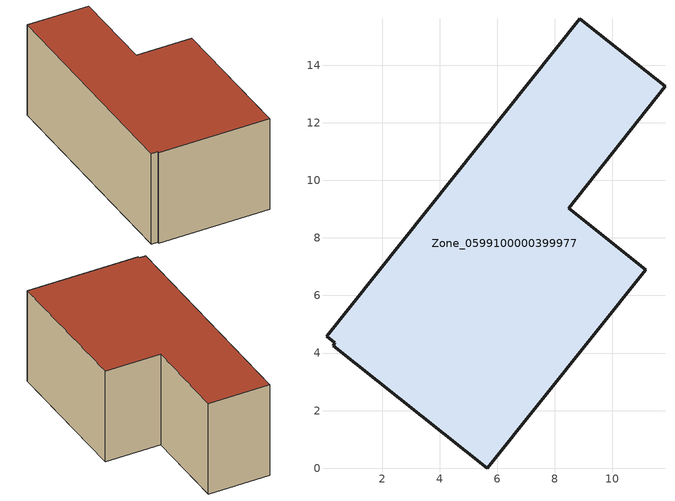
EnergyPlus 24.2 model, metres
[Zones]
Zone_0599100000399977
 floor ground (C_G): 0.07,4.59 8.88,15.61 11.83,13.27 8.48,9.03 11.15,6.9 5.65,0 0.3,4.26 0.36,4.35 z0.94
 wall outside (C_F): 0.3,4.26 5.65,0 11.15,6.9 8.48,9.03 11.83,13.27 8.88,15.61 0.07,4.59 0.36,4.35 0.3,4.26 z0.94:6.87
 roof outside (C_R): 0.07,4.59 0.36,4.35 0.3,4.26 5.65,0 11.15,6.9 8.48,9.03 11.83,13.27 8.88,15.61 z6.87
[BUILDING]
Pand.0599100000399977: North Axis=0; Terrain=City; Loads Convergence Tolerance Value=0.04; Temperature Convergence Tolerance Value=0.4; Solar Distribution=FullExterior; Maximum Number of Warmup Days=25; Minimum Number of Warmup Days=1
[Site:Location]
Rotterdam.The.Hague.AP_ZH_NLD Design_Conditions: Latitude=51.96; Longitude=4.45; Time Zone=1; Elevation=-4.5
[SITE:GROUNDTEMPERATURE:BUILDINGSURFACE]
18, 18, 18, 18, 18, 18, 18, 18, 18, 18, 18, 18
[MATERIAL] Thermal Absorptance=0.9; Solar Absorptance=0.7; Visible Absorptance=0.7
Name | Roughness | Thickness | Conductivity | Density | Specific Heat
G.TC.1992-2005 | MediumSmooth | 0.15 | 0.06 | 540 | 1210
F.TC.1992-2005 | Rough | 0.3 | 0.12 | 1920 | 840
R.TC.1992-2005 | MediumRough | 0.2 | 0.08 | 1500 | 1000
[CONSTRUCTION]
C_G: G.TC.1992-2005
C_F: F.TC.1992-2005
C_R: R.TC.1992-2005
[ZONE]
Zone_0599100000399977: Type=1; Multiplier=1; Ceiling Height=Autocalculate; Volume=Autocalculate; Floor Area=autocalculate; Part of Total Floor Area=Yes
[ZONEINFILTRATION:DESIGNFLOWRATE]
Infil_Zone_0599100000399977: Zone or ZoneList or Space or SpaceList=Zone_0599100000399977; Schedule=AlwaysOn; Design Flow Rate Calculation Method=Flow/Area; Flow Rate per Floor Area=0.0015; Constant Term Coefficient=1; Temperature Term Coefficient=0; Velocity Term Coefficient=0; Velocity Squared Term Coefficient=0
[HVACTEMPLATE:ZONE:IDEALLOADSAIRSYSTEM]
Zone_0599100000399977: Maximum Heating Supply Air Temperature=50; Minimum Cooling Supply Air Temperature=13; Maximum Heating Supply Air Humidity Ratio=0.0156; Minimum Cooling Supply Air Humidity Ratio=0.0077; Heating Limit=NoLimit; Cooling Limit=NoLimit; Dehumidification Control Type=ConstantSensibleHeatRatio; Cooling Sensible Heat Ratio=0.7; Dehumidification Setpoint=60; Humidification Control Type=None; Humidification Setpoint=30; Outdoor Air Method=None; Outdoor Air Flow Rate per Person=0.00944; Outdoor Air Flow Rate per Zone Floor Area=0; Outdoor Air Flow Rate per Zone=0; Demand Controlled Ventilation Type=None; Outdoor Air Economizer Type=NoEconomizer; Heat Recovery Type=None; Sensible Heat Recovery Effectiveness=0.7; Latent Heat Recovery Effectiveness=0.65
[ZONECONTROL:THERMOSTAT]
ThermostatControl_Zone_0599100000399977: Zone or ZoneList=Zone_0599100000399977; Control Type Schedule=DualSetpointControlType; Control 1=Thermostat_Zone_0599100000399977; Temperature Difference Between Cutout And Setpoint=0
[THERMOSTATSETPOINT:DUALSETPOINT]
Thermostat_Zone_0599100000399977: Heating Setpoint Temperature Schedule=HeatingSetpoint_Zone_0599100000399977; Cooling Setpoint Temperature Schedule=CoolingSetpoint_Zone_0599100000399977
[SCHEDULE:COMPACT]
HeatingSetpoint_Zone_0599100000399977: Through: 12/31, For: AllDays, Until: 24:00, 21
CoolingSetpoint_Zone_0599100000399977: Through: 12/31, For: AllDays, Until: 24:00, 24
DualSetpointControlType: Through: 12/31, For: AllDays, Until: 24:00, 4
AlwaysOn: Through: 12/31, For: AllDays, Until: 24:00, 1
